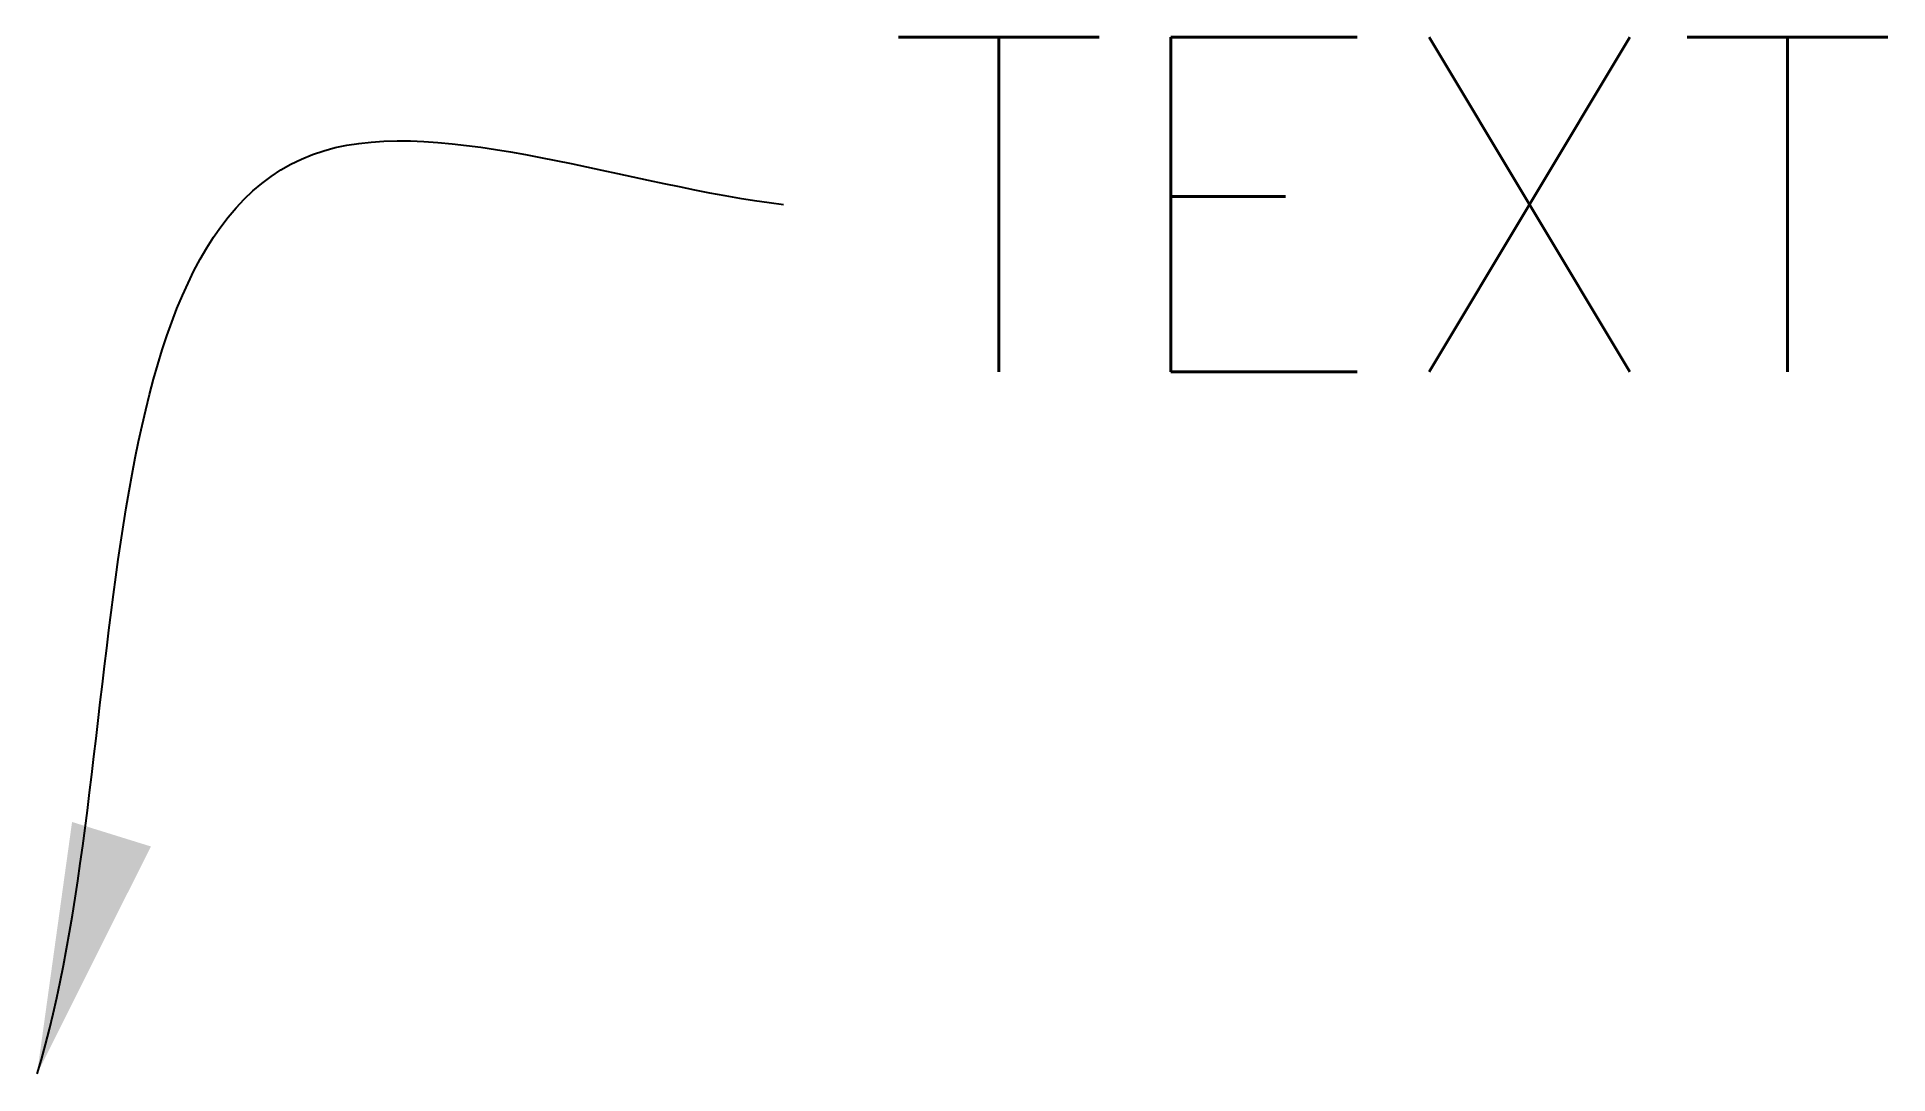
# Model space of a CAD drawing. Header units: millimetres. Extents: x 0 to 88.5, y 0 to 49.6.
import ezdxf

# ---------------------------------------------------------------- set-up
doc = ezdxf.new("R2010")
doc.units = ezdxf.units.MM
doc.header["$MEASUREMENT"] = 0
doc.styles.add('ROMANS', font='romans.shx')
doc.dimstyles.get("Standard").update_dxf_attribs({"dimtxt": 0.18, "dimasz": 0.18, "dimexe": 0.18, "dimexo": 0.0625, "dimgap": 0.09, "dimtad": 0, "dimtih": 1, "dimtoh": 1, "dimdec": 4, "dimzin": 0, "dimdsep": 46, "dimtxsty": 'Standard', "dimcen": 0.09, "dimadec": 0, "dimazin": 0, "dimtfac": 1, "dimtdec": 4, "dimtofl": 0, "dimtmove": 0, "dimatfit": 3, "dimfxl": 1, "dimtolj": 1, "dimtzin": 0, "dimarcsym": 0})

msp = doc.modelspace()

# ---------------------------------------------------------------- texts
at = {"insert": (40.494, 41.564), "char_height": 16, "attachment_point": 4, "style": 'ROMANS'}
msp.add_mtext('TEXT', dxfattribs=at)

# ---------------------------------------------------------------- leaders
at = {"path_type": 1}
msp.add_leader([(0, 0), (13.707, 44.131), (35.694, 41.564)], dimstyle='Standard', override={"dimscale": 96, "dimasz": 0.125}, dxfattribs=at)

doc.saveas('drawing.dxf')
